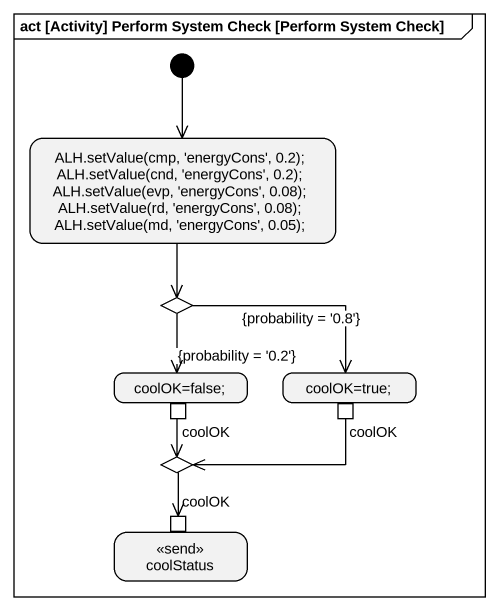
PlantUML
@startuml
mainframe act [Activity] Perform System Check [Perform System Check]
hide empty description
state "ALH.setValue(cmp, 'energyCons', 0.2); ALH.setValue(cnd, 'energyCons', 0.2); ALH.setValue(evp, 'energyCons', 0.08); ALH.setValue(rd, 'energyCons', 0.08); ALH.setValue(md, 'energyCons', 0.05);" as ALH_setValue_cmp_energyCons
state choice1 <<choice>>
state "coolOK=false;" as coolOK_false {
  state coolOK <<outputPin>>
}
state "coolOK=true;" as coolOK_true {
  state "coolOK" as coolOK_2 <<outputPin>>
}
state choice2 <<choice>>
state coolStatus <<send>> {
  state "coolOK" as coolOK_3 <<inputPin>>
}
[*] --> ALH_setValue_cmp_energyCons
ALH_setValue_cmp_energyCons --> choice1
choice1 --> coolOK_false : {probability = '0.2'}
choice1 -right-> coolOK_true : {probability = '0.8'}
coolOK --> choice2
coolOK_2 -left-> choice2
choice2 --> coolOK_3
@enduml
